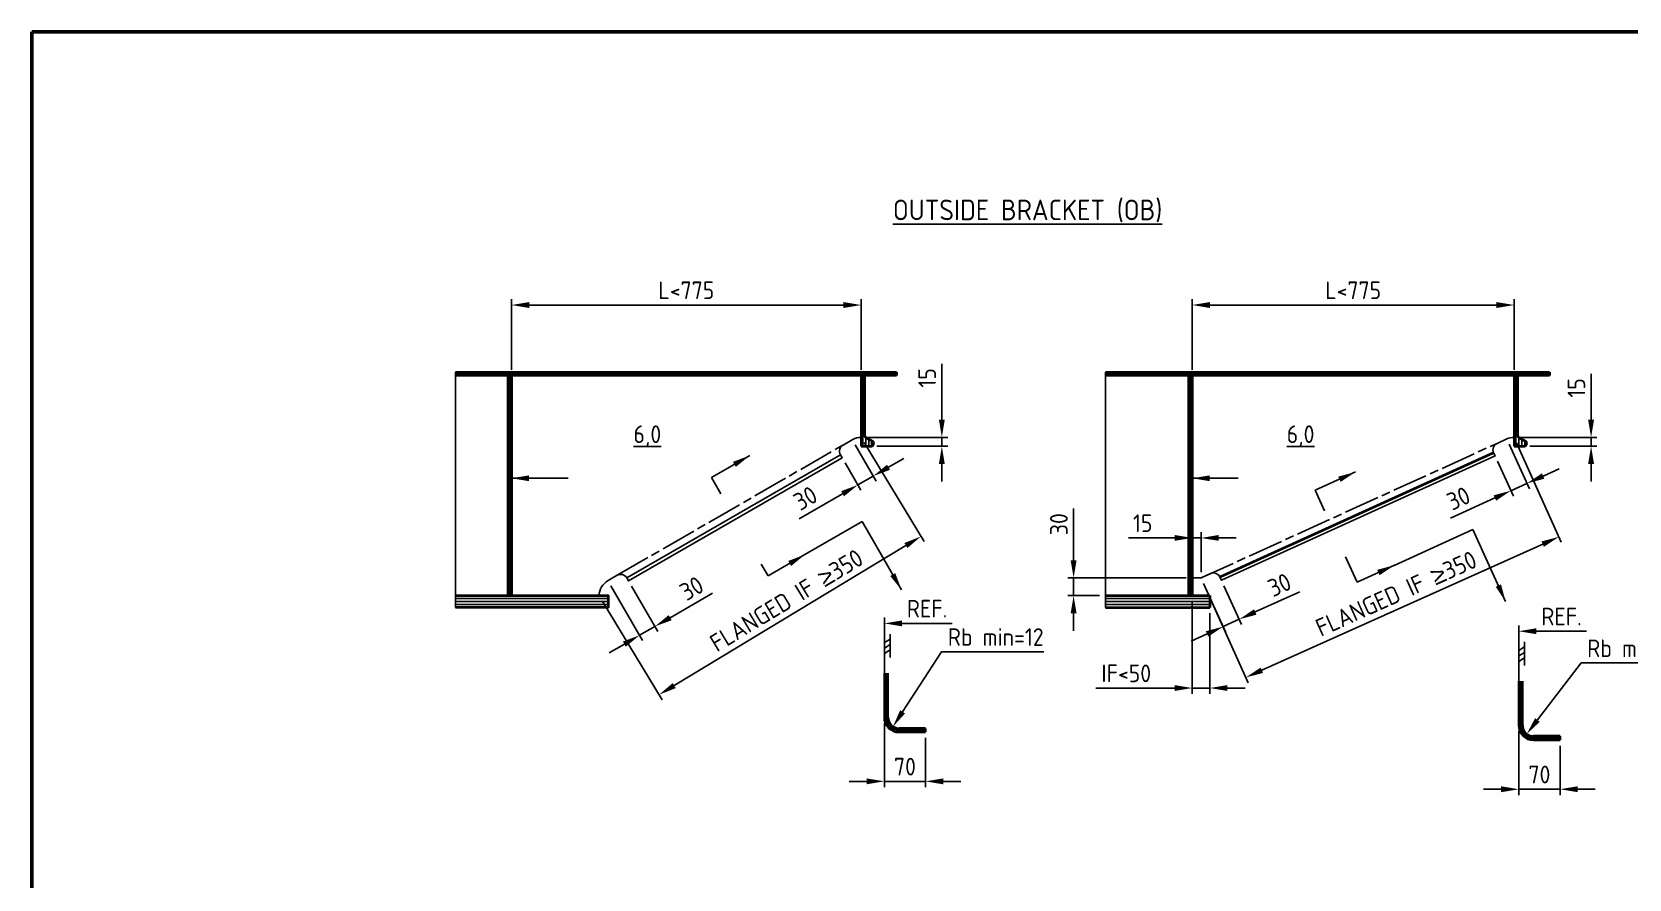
# Model space of a CAD drawing. Header units: millimetres. Extents: x 0 to 4195, y 0 to 2965.
# Drawn here: x 80 to 2794, y 1440 to 2880 of the extents above; entities that cross this region are included whole.
import ezdxf
from ezdxf.enums import TextEntityAlignment as Align

# ---------------------------------------------------------------- set-up
doc = ezdxf.new("R2010")
doc.units = ezdxf.units.MM
doc.header["$LTSCALE"] = 5
doc.linetypes.add('AM_ISO08W050', pattern=[18, 12, -1.5, 3, -1.5])
for name, color, linetype, lineweight in [('AM_BOR', 7, 'Continuous', 50), ('Mechanical-AM_0', 7, 'Continuous', 40), ('Mechanical-AM_4', 3, 'Continuous', 25), ('Mechanical-AM_5', 3, 'Continuous', 25), ('Mechanical-AM_7', 4, 'AM_ISO08W050', 25), ('Mechanical-AM_8', 1, 'Continuous', 25)]:
    doc.layers.add(name, color=color, linetype=linetype, lineweight=lineweight)
doc.styles.get("Standard").update_dxf_attribs({"font": 'ISOCP.SHX'})
doc.linetypes.add('amzigzag', pattern='A,0.0001,[135,ltypeshp.shx,S=0.04,R=0,X=0,Y=0],-11', length=11.0001)
doc.dimstyles.new('AM_ISO$0', dxfattribs={"dimtxt": 3, "dimasz": 3, "dimexe": 1, "dimexo": 1, "dimgap": 1, "dimtad": 1, "dimdec": 0, "dimdsep": 46, "dimtxsty": 'Standard', "dimcen": 0, "dimclrd": 256, "dimclre": 256, "dimclrt": 2, "dimadec": 0, "dimazin": 2, "dimtp": 0.1, "dimtm": 0.1, "dimtfac": 0.71, "dimtdec": 0, "dimtmove": 0, "dimatfit": 3, "dimfxl": 1, "dimtzin": 0, "dimlwd": -1, "dimlwe": -1, "dimarcsym": 1})
doc.dimstyles.new('AM_ISO$4', dxfattribs={"dimtxt": 3, "dimasz": 3, "dimexe": 1, "dimexo": 1, "dimgap": 1, "dimtad": 1, "dimtoh": 1, "dimdec": 0, "dimdsep": 46, "dimtxsty": 'Standard', "dimcen": 0, "dimclrd": 256, "dimclre": 256, "dimclrt": 2, "dimadec": 0, "dimazin": 2, "dimtp": 0.1, "dimtm": 0.1, "dimtfac": 0.71, "dimtdec": 3, "dimtofl": 0, "dimtmove": 0, "dimatfit": 0, "dimfxl": 1, "dimtzin": 0, "dimlwd": -1, "dimlwe": -1, "dimarcsym": 1})
doc.dimstyles.new('AM_ISO$7', dxfattribs={"dimtxt": 3, "dimasz": 3, "dimexe": 1, "dimexo": 1, "dimgap": 1, "dimtad": 1, "dimdec": 0, "dimdsep": 46, "dimtxsty": 'Standard', "dimcen": 0, "dimclrd": 256, "dimclre": 256, "dimclrt": 2, "dimadec": 0, "dimazin": 2, "dimtp": 0.1, "dimtm": 0.1, "dimtfac": 0.71, "dimtdec": 0, "dimtmove": 0, "dimatfit": 3, "dimfxl": 1, "dimtzin": 0, "dimlwd": -1, "dimlwe": -1, "dimarcsym": 1})

# ---------------------------------------------------------------- blocks, each defined once
blk = doc.blocks.new('*D388')
at = {"layer": 'Defpoints', "color": 0, "transparency": 16777216}
for p in [(1488.9, 2190.8), (1505.9, 2175.8), (1626.1, 2175.8)]:
    blk.add_point(p, dxfattribs=at)
at = {"layer": 'Mechanical-AM_5', "transparency": 16777216}
for p, q in [((1626.1, 2220.8), (1626.1, 2316.1)), ((1498.9, 2190.8), (1636.1, 2190.8)), ((1515.9, 2175.8), (1636.1, 2175.8)), ((1626.1, 2175.8), (1626.1, 2190.8)), ((1626.1, 2145.8), (1626.1, 2115.8))]:
    blk.add_line(p, q, dxfattribs=at)
for points in [[(1621.1, 2220.8), (1631.1, 2220.8), (1626.1, 2190.8)], [(1621.1, 2145.8), (1631.1, 2145.8), (1626.1, 2175.8)]]:
    blk.add_solid(points, dxfattribs=at)
at = {"layer": 'Mechanical-AM_5', "color": 2, "transparency": 16777216, "insert": (1601.1, 2292), "char_height": 30, "attachment_point": 5, "rotation": 90}
blk.add_mtext('15', dxfattribs=at)
blk = doc.blocks.new('HP_120x6_sv')
at = {"ltscale": 0.35}
for p, q in [((0, 0), (0, -120)), ((0, 0), (6, 0)), ((6, 0), (6, -101.3)), ((8.2, -105.2), (19.3, -111.6)), ((0, -120), (17, -120))]:
    blk.add_line(p, q, dxfattribs=at)
for centre, start, end in [((10.5, -101.3), 180, 240), ((17, -115.5), 270, 60)]:
    blk.add_arc(centre, 4.5, start, end, dxfattribs=at)
at = {"layer": 'Mechanical-AM_8'}
for p, q in [((3, 0), (3, -120)), ((8, -105.1), (8, -120)), ((13, -108), (13, -120)), ((18, -110.9), (18, -120))]:
    blk.add_line(p, q, dxfattribs=at)
blk = doc.blocks.new('*D389')
at = {"layer": 'Defpoints', "color": 0, "transparency": 16777216}
for p in [(2598.5, 2190.8), (2615.5, 2175.8), (2729.3, 2175.8)]:
    blk.add_point(p, dxfattribs=at)
at = {"layer": 'Mechanical-AM_5', "transparency": 16777216}
for p, q in [((2729.3, 2220.8), (2729.3, 2299)), ((2608.5, 2190.8), (2739.3, 2190.8)), ((2625.5, 2175.8), (2739.3, 2175.8)), ((2729.3, 2175.8), (2729.3, 2190.8)), ((2729.3, 2145.8), (2729.3, 2115.8))]:
    blk.add_line(p, q, dxfattribs=at)
for points in [[(2724.3, 2220.8), (2734.3, 2220.8), (2729.3, 2190.8)], [(2724.3, 2145.8), (2734.3, 2145.8), (2729.3, 2175.8)]]:
    blk.add_solid(points, dxfattribs=at)
at = {"layer": 'Mechanical-AM_5', "color": 2, "transparency": 16777216, "insert": (2704.3, 2274.9), "char_height": 30, "attachment_point": 5, "rotation": 90}
blk.add_mtext('15', dxfattribs=at)
blk = doc.blocks.new('*D390')
at = {"layer": 'Defpoints', "color": 0, "transparency": 16777216}
for p in [(2598.5, 2415.8), (2051.5, 2295.8), (2598.5, 2295.8)]:
    blk.add_point(p, dxfattribs=at)
at = {"layer": 'Mechanical-AM_5', "transparency": 16777216}
for p, q in [((2051.5, 2305.8), (2051.5, 2425.8)), ((2081.5, 2415.8), (2568.5, 2415.8)), ((2598.5, 2305.8), (2598.5, 2425.8))]:
    blk.add_line(p, q, dxfattribs=at)
for points in [[(2081.5, 2420.8), (2081.5, 2410.8), (2051.5, 2415.8)], [(2568.5, 2420.8), (2568.5, 2410.8), (2598.5, 2415.8)]]:
    blk.add_solid(points, dxfattribs=at)
at = {"layer": 'Mechanical-AM_5', "color": 2, "transparency": 16777216, "insert": (2325, 2440.8), "char_height": 30, "attachment_point": 5}
blk.add_mtext('L<775', dxfattribs=at)
blk = doc.blocks.new('*D391')
at = {"layer": 'Defpoints', "color": 0, "transparency": 16777216}
for p in [(2051.5, 1921.8), (2081.5, 1901.8), (2051.5, 1764.7)]:
    blk.add_point(p, dxfattribs=at)
at = {"layer": 'Mechanical-AM_5', "transparency": 16777216}
for p, q in [((2051.5, 1911.8), (2051.5, 1754.7)), ((2081.5, 1891.8), (2081.5, 1754.7)), ((2021.5, 1764.7), (1887.5, 1764.7)), ((2081.5, 1764.7), (2051.5, 1764.7)), ((2111.5, 1764.7), (2141.5, 1764.7))]:
    blk.add_line(p, q, dxfattribs=at)
for points in [[(2021.5, 1769.7), (2021.5, 1759.7), (2051.5, 1764.7)], [(2111.5, 1769.7), (2111.5, 1759.7), (2081.5, 1764.7)]]:
    blk.add_solid(points, dxfattribs=at)
at = {"layer": 'Mechanical-AM_5', "color": 2, "transparency": 16777216, "insert": (1939.5, 1789.7), "char_height": 30, "attachment_point": 5}
blk.add_mtext('IF<50', dxfattribs=at)
blk = doc.blocks.new('*D392')
at = {"layer": 'Defpoints', "color": 0, "transparency": 16777216}
for p in [(2066.5, 2019.9), (2051.5, 1951.8), (2066.5, 1951.8)]:
    blk.add_point(p, dxfattribs=at)
at = {"layer": 'Mechanical-AM_5', "transparency": 16777216}
for p, q in [((2021.5, 2019.9), (1943.2, 2019.9)), ((2051.5, 1961.8), (2051.5, 2029.9)), ((2066.5, 2019.9), (2051.5, 2019.9)), ((2066.5, 1961.8), (2066.5, 2029.9)), ((2096.5, 2019.9), (2126.5, 2019.9))]:
    blk.add_line(p, q, dxfattribs=at)
for points in [[(2021.5, 2024.9), (2021.5, 2014.9), (2051.5, 2019.9)], [(2096.5, 2024.9), (2096.5, 2014.9), (2066.5, 2019.9)]]:
    blk.add_solid(points, dxfattribs=at)
at = {"layer": 'Mechanical-AM_5', "color": 2, "transparency": 16777216, "insert": (1967.4, 2044.9), "char_height": 30, "attachment_point": 5}
blk.add_mtext('15', dxfattribs=at)
blk = doc.blocks.new('*D393')
at = {"layer": 'Defpoints', "color": 0, "transparency": 16777216}
for p in [(2051.5, 1951.8), (1850, 1921.8), (1904.1, 1921.8)]:
    blk.add_point(p, dxfattribs=at)
at = {"layer": 'Mechanical-AM_5', "transparency": 16777216}
for p, q in [((1850, 1981.8), (1850, 2069.8)), ((2041.5, 1951.8), (1840, 1951.8)), ((1850, 1921.8), (1850, 1951.8)), ((1894.1, 1921.8), (1840, 1921.8)), ((1850, 1891.8), (1850, 1861.8))]:
    blk.add_line(p, q, dxfattribs=at)
for points in [[(1845, 1981.8), (1855, 1981.8), (1850, 1951.8)], [(1845, 1891.8), (1855, 1891.8), (1850, 1921.8)]]:
    blk.add_solid(points, dxfattribs=at)
at = {"layer": 'Mechanical-AM_5', "color": 2, "transparency": 16777216, "insert": (1825, 2043.3), "char_height": 30, "attachment_point": 5, "rotation": 90}
blk.add_mtext('30', dxfattribs=at)
blk = doc.blocks.new('*D418')
at = {"layer": 'Defpoints', "color": 0, "transparency": 16777216}
for p in [(1488.9, 2415.8), (894.9, 2295.8), (1488.9, 2295.8)]:
    blk.add_point(p, dxfattribs=at)
at = {"layer": 'Mechanical-AM_5', "transparency": 16777216}
for p, q in [((894.9, 2305.8), (894.9, 2425.8)), ((924.9, 2415.8), (1458.9, 2415.8)), ((1488.9, 2305.8), (1488.9, 2425.8))]:
    blk.add_line(p, q, dxfattribs=at)
for points in [[(924.9, 2420.8), (924.9, 2410.8), (894.9, 2415.8)], [(1458.9, 2420.8), (1458.9, 2410.8), (1488.9, 2415.8)]]:
    blk.add_solid(points, dxfattribs=at)
at = {"layer": 'Mechanical-AM_5', "color": 2, "transparency": 16777216, "insert": (1191.9, 2440.8), "char_height": 30, "attachment_point": 5}
blk.add_mtext('L<775', dxfattribs=at)
blk = doc.blocks.new('*D394')
at = {"layer": 'Defpoints', "color": 0, "transparency": 16777216}
for p in [(1528.4, 1715), (1598.4, 1690), (1528.4, 1606.1)]:
    blk.add_point(p, dxfattribs=at)
at = {"layer": 'Mechanical-AM_5', "transparency": 16777216}
for p, q in [((1528.4, 1705), (1528.4, 1596.1)), ((1598.4, 1680), (1598.4, 1596.1)), ((1498.4, 1606.1), (1468.4, 1606.1)), ((1598.4, 1606.1), (1528.4, 1606.1)), ((1628.4, 1606.1), (1658.4, 1606.1))]:
    blk.add_line(p, q, dxfattribs=at)
for points in [[(1498.4, 1611.1), (1498.4, 1601.1), (1528.4, 1606.1)], [(1628.4, 1611.1), (1628.4, 1601.1), (1598.4, 1606.1)]]:
    blk.add_solid(points, dxfattribs=at)
at = {"layer": 'Mechanical-AM_5', "color": 2, "transparency": 16777216, "insert": (1563.4, 1631.1), "char_height": 30, "attachment_point": 5}
blk.add_mtext('70', dxfattribs=at)
blk = doc.blocks.new('*D395')
at = {"layer": 'Defpoints', "color": 0, "transparency": 16777216}
for p in [(1643.6, 1874.6), (1643.6, 1874.6), (1528.4, 1790)]:
    blk.add_point(p, dxfattribs=at)
at = {"layer": 'Mechanical-AM_5', "transparency": 16777216}
for p, q in [((1528.4, 1800), (1528.4, 1884.6)), ((1558.4, 1874.6), (1643.6, 1874.6))]:
    blk.add_line(p, q, dxfattribs=at)
blk.add_solid([(1558.4, 1879.6), (1558.4, 1869.6), (1528.4, 1874.6)], dxfattribs=at)
at = {"layer": 'Mechanical-AM_5', "color": 2, "transparency": 16777216, "insert": (1601, 1899.6), "char_height": 30, "attachment_point": 5}
blk.add_mtext('REF.', dxfattribs=at)
blk = doc.blocks.new('_None')
blk = doc.blocks.new('thk_sym')
at = {"layer": 'Mechanical-AM_4', "ltscale": 0.5}
for p, q in [((0, 302), (0, 44)), ((37, 270), (0, 248)), ((37, 235), (0, 213)), ((37, 302), (37, 152)), ((37, 201), (0, 178))]:
    blk.add_line(p, q, dxfattribs=at)
blk = doc.blocks.new('*D396')
at = {"layer": 'Defpoints', "color": 0, "transparency": 16777216}
for p in [(2606.5, 1701.7), (2676.5, 1676.7), (2606.5, 1592.7)]:
    blk.add_point(p, dxfattribs=at)
at = {"layer": 'Mechanical-AM_5', "transparency": 16777216}
for p, q in [((2606.5, 1691.7), (2606.5, 1582.7)), ((2676.5, 1666.7), (2676.5, 1582.7)), ((2576.5, 1592.7), (2546.5, 1592.7)), ((2676.5, 1592.7), (2606.5, 1592.7)), ((2706.5, 1592.7), (2736.5, 1592.7))]:
    blk.add_line(p, q, dxfattribs=at)
for points in [[(2576.5, 1597.7), (2576.5, 1587.7), (2606.5, 1592.7)], [(2706.5, 1597.7), (2706.5, 1587.7), (2676.5, 1592.7)]]:
    blk.add_solid(points, dxfattribs=at)
at = {"layer": 'Mechanical-AM_5', "color": 2, "transparency": 16777216, "insert": (2641.5, 1617.7), "char_height": 30, "attachment_point": 5}
blk.add_mtext('70', dxfattribs=at)
blk = doc.blocks.new('*D397')
at = {"layer": 'Defpoints', "color": 0, "transparency": 16777216}
for p in [(2721.7, 1861.3), (2721.7, 1861.3), (2606.5, 1776.7)]:
    blk.add_point(p, dxfattribs=at)
at = {"layer": 'Mechanical-AM_5', "transparency": 16777216}
for p, q in [((2606.5, 1786.7), (2606.5, 1871.3)), ((2636.5, 1861.3), (2721.7, 1861.3))]:
    blk.add_line(p, q, dxfattribs=at)
blk.add_solid([(2636.5, 1866.3), (2636.5, 1856.3), (2606.5, 1861.3)], dxfattribs=at)
at = {"layer": 'Mechanical-AM_5', "color": 2, "transparency": 16777216, "insert": (2679.1, 1886.3), "char_height": 30, "attachment_point": 5}
blk.add_mtext('REF.', dxfattribs=at)
blk = doc.blocks.new('*D398')
at = {"layer": 'Defpoints', "color": 0, "transparency": 16777216}
for p in [(1488.9, 2190.9), (1043.9, 1921.8), (1145.7, 1753.4)]:
    blk.add_point(p, dxfattribs=at)
at = {"layer": 'Mechanical-AM_5', "transparency": 16777216}
for p, q in [((1494, 2182.3), (1595.9, 2013.9)), ((1565, 2006.9), (1171.4, 1768.9)), ((1049, 1913.2), (1150.9, 1744.8))]:
    blk.add_line(p, q, dxfattribs=at)
for points in [[(1562.5, 2011.2), (1567.6, 2002.7), (1590.7, 2022.5)], [(1168.8, 1773.2), (1174, 1764.6), (1145.7, 1753.4)]]:
    blk.add_solid(points, dxfattribs=at)
at = {"layer": 'Mechanical-AM_5', "color": 2, "transparency": 16777216, "insert": (1362.1, 1913.7), "char_height": 30, "attachment_point": 5, "rotation": 31.1616}
blk.add_mtext('FLANGED IF {\\fArial|b0|i0|c0|p34;≥}350', dxfattribs=at)
blk = doc.blocks.new('*D399')
at = {"layer": 'Defpoints', "color": 0, "transparency": 16777216}
for p in [(2598.5, 2190.8), (2066.5, 1951.8), (2142.5, 1782.7)]:
    blk.add_point(p, dxfattribs=at)
at = {"layer": 'Mechanical-AM_5', "transparency": 16777216}
for p, q in [((2602.6, 2181.7), (2678.6, 2012.5)), ((2647.1, 2009.4), (2169.8, 1795)), ((2070.6, 1942.7), (2146.6, 1773.5))]:
    blk.add_line(p, q, dxfattribs=at)
for points in [[(2645.1, 2013.9), (2649.2, 2004.8), (2674.5, 2021.7)], [(2167.8, 1799.5), (2171.9, 1790.4), (2142.5, 1782.7)]]:
    blk.add_solid(points, dxfattribs=at)
at = {"layer": 'Mechanical-AM_5', "color": 2, "transparency": 16777216, "insert": (2398.1, 1925.2), "char_height": 30, "attachment_point": 5, "rotation": 24.1919}
blk.add_mtext('FLANGED IF {\\fArial|b0|i0|c0|p34;≥}350', dxfattribs=at)
blk = doc.blocks.new('*D412')
at = {"layer": 'Defpoints', "color": 0, "transparency": 16777216}
for p in [(1553.4, 1715), (1543.1, 1699.1)]:
    blk.add_point(p, dxfattribs=at)
at = {"layer": 'Mechanical-AM_5', "transparency": 16777216}
for p, q in [((1625.8, 1826.4), (1559.4, 1724.2)), ((1799.6, 1826.4), (1625.8, 1826.4))]:
    blk.add_line(p, q, dxfattribs=at)
blk.add_solid([(1555.2, 1727), (1563.6, 1721.5), (1543.1, 1699.1)], dxfattribs=at)
at = {"layer": 'Mechanical-AM_5', "color": 2, "transparency": 16777216, "insert": (1717.7, 1851.4), "char_height": 30, "attachment_point": 5}
blk.add_mtext('Rb min=12', dxfattribs=at)
blk = doc.blocks.new('*D413')
at = {"layer": 'Defpoints', "color": 0, "transparency": 16777216}
for p in [(1058.9, 1947.4), (1093.8, 1946.8), (1112.5, 1854.4)]:
    blk.add_point(p, dxfattribs=at)
at = {"layer": 'Mechanical-AM_5', "transparency": 16777216}
for p, q in [((1063.9, 1938.7), (1117.5, 1845.7)), ((1098.8, 1938.1), (1143.5, 1860.7)), ((1164.5, 1884.3), (1236.4, 1925.8)), ((1112.5, 1854.4), (1138.5, 1869.4)), ((1086.6, 1839.4), (1060.6, 1824.4))]:
    blk.add_line(p, q, dxfattribs=at)
for points in [[(1162, 1888.7), (1167, 1880), (1138.5, 1869.4)], [(1084.1, 1843.7), (1089, 1835), (1112.5, 1854.4)]]:
    blk.add_solid(points, dxfattribs=at)
at = {"layer": 'Mechanical-AM_5', "color": 2, "transparency": 16777216, "insert": (1201, 1934.2), "char_height": 30, "attachment_point": 5, "rotation": 29.9814}
blk.add_mtext('30', dxfattribs=at)
blk = doc.blocks.new('*D414')
at = {"layer": 'Defpoints', "color": 0, "transparency": 16777216}
for p in [(1473.8, 2186.8), (1456.8, 2156.2), (1509.5, 2125)]:
    blk.add_point(p, dxfattribs=at)
at = {"layer": 'Mechanical-AM_5', "transparency": 16777216}
for p, q in [((1478.8, 2178.1), (1514.5, 2116.3)), ((1461.8, 2147.5), (1488.5, 2101.3)), ((1535.5, 2140), (1561.4, 2155)), ((1509.5, 2125), (1483.5, 2110)), ((1457.5, 2095), (1383.8, 2052.5))]:
    blk.add_line(p, q, dxfattribs=at)
for points in [[(1533, 2144.3), (1538, 2135.7), (1509.5, 2125)], [(1455, 2099.3), (1460, 2090.7), (1483.5, 2110)]]:
    blk.add_solid(points, dxfattribs=at)
at = {"layer": 'Mechanical-AM_5', "color": 2, "transparency": 16777216, "insert": (1394.2, 2087.4), "char_height": 30, "attachment_point": 5, "rotation": 29.9814}
blk.add_mtext('30', dxfattribs=at)
blk = doc.blocks.new('*D415')
at = {"layer": 'Defpoints', "color": 0, "transparency": 16777216}
for p in [(2066.5, 1951.8), (2101.2, 1947.8), (2131.4, 1881.6)]:
    blk.add_point(p, dxfattribs=at)
at = {"layer": 'Mechanical-AM_5', "transparency": 16777216}
for p, q in [((2070.6, 1942.7), (2108.2, 1860)), ((2105.4, 1938.7), (2135.5, 1872.5)), ((2158.7, 1894), (2234.3, 1928.4)), ((2104.1, 1869.1), (2131.4, 1881.6)), ((2076.8, 1856.7), (2049.5, 1844.3))]:
    blk.add_line(p, q, dxfattribs=at)
for points in [[(2156.6, 1898.5), (2160.8, 1889.4), (2131.4, 1881.6)], [(2074.7, 1861.3), (2078.8, 1852.2), (2104.1, 1869.1)]]:
    blk.add_solid(points, dxfattribs=at)
at = {"layer": 'Mechanical-AM_5', "color": 2, "transparency": 16777216, "insert": (2199.8, 1940.1), "char_height": 30, "attachment_point": 5, "rotation": 24.4563}
blk.add_mtext('30', dxfattribs=at)
blk = doc.blocks.new('*D416')
at = {"layer": 'Defpoints', "color": 0, "transparency": 16777216}
for p in [(2586.1, 2188.1), (2566.2, 2159.3), (2620.4, 2112.6)]:
    blk.add_point(p, dxfattribs=at)
at = {"layer": 'Mechanical-AM_5', "transparency": 16777216}
for p, q in [((2590.2, 2179), (2624.5, 2103.5)), ((2570.3, 2150.2), (2597.2, 2091.1)), ((2647.7, 2125), (2675, 2137.4)), ((2620.4, 2112.6), (2593.1, 2100.2)), ((2565.8, 2087.8), (2490.2, 2053.4))]:
    blk.add_line(p, q, dxfattribs=at)
for points in [[(2645.6, 2129.6), (2649.8, 2120.5), (2620.4, 2112.6)], [(2563.7, 2092.3), (2567.9, 2083.2), (2593.1, 2100.2)]]:
    blk.add_solid(points, dxfattribs=at)
at = {"layer": 'Mechanical-AM_5', "color": 2, "transparency": 16777216, "insert": (2504, 2087.1), "char_height": 30, "attachment_point": 5, "rotation": 24.4563}
blk.add_mtext('30', dxfattribs=at)
blk = doc.blocks.new('*D420')
at = {"layer": 'Defpoints', "color": 0, "transparency": 16777216}
for p in [(2620, 1686.6), (2631.5, 1701.7)]:
    blk.add_point(p, dxfattribs=at)
at = {"layer": 'Mechanical-AM_5', "transparency": 16777216}
for p, q in [((2712.2, 1807.3), (2638.2, 1710.4)), ((2886, 1807.3), (2712.2, 1807.3))]:
    blk.add_line(p, q, dxfattribs=at)
blk.add_solid([(2634.2, 1713.5), (2642.2, 1707.4), (2620, 1686.6)], dxfattribs=at)
at = {"layer": 'Mechanical-AM_5', "color": 2, "transparency": 16777216, "insert": (2804.1, 1832.3), "char_height": 30, "attachment_point": 5}
blk.add_mtext('Rb min=12', dxfattribs=at)
blk = doc.blocks.new('DETAIL TITLE')
at = {"color": 161}
blk.add_attdef('TITLE', text='', height=3.5, dxfattribs=at).set_placement((-0.02, -0.74), align=Align.BOTTOM_CENTER)
at = {"color": 2}
for p in [(-0.05, -1.74), (-0.05, -6.74), (-0.05, -11.74), (-0.05, -16.74)]:
    blk.add_attdef('NOTE', text='', height=2.5, dxfattribs=at).set_placement(p, align=Align.TOP_CENTER)
blk = doc.blocks.new('A1')
at = {"layer": 'AM_BOR', "color": 161}
for p, q in [((16, 576), (816, 576)), ((16, 8), (16, 576))]:
    blk.add_line(p, q, dxfattribs=at)

msp = doc.modelspace()

# ---------------------------------------------------------------- linework, layer by layer
msp.add_line((1090.8487, 1951.9846), (1453.8337, 2161.3973))
for points in [[(1488.8603, 2295.8067), (1488.8603, 2190.8067, 0.131566625), (1473.8254, 2186.7809), (1458.2331, 2177.7877, 0.414213562), (1453.8337, 2161.3973), (1456.8314, 2156.1998), (1093.845, 1946.7863), (1090.8712, 1951.9457, 0.413626067), (1074.5029, 1956.3619), (1058.8691, 1947.3925, 0.264789977), (1043.8012, 1921.8067), (894.8603, 1921.8067), (894.8603, 2295.8067)], [(2066.4811, 1951.8067), (2082.866, 1959.2587, -0.414213562), (2098.7574, 1953.3034), (2101.2414, 1947.8417), (2566.2048, 2159.3101), (2563.7208, 2164.7717, -0.414213562), (2569.6761, 2180.663), (2586.0611, 2188.115, -0.107117833), (2598.4811, 2190.8067), (2598.4811, 2295.8067), (2051.4811, 2295.8067), (2051.4811, 1951.8067)]]:
    msp.add_lwpolyline(points, format="xyb", close=True)
at = {"layer": 'Mechanical-AM_0'}
for p, q in [((799.5802, 2301.8067), (1549.1782, 2301.8067)), ((1549.1782, 2295.8067), (799.5802, 2295.8067)), ((888.8603, 2295.8067), (888.8603, 1921.8067)), ((894.8603, 2295.8067), (894.8603, 1921.8067)), ((1549.1782, 2301.8067), (1549.1782, 2295.8067)), ((1904.0765, 2301.8067), (2658.4811, 2301.8067)), ((2658.4811, 2295.8067), (1904.0765, 2295.8067)), ((2045.4811, 2295.8067), (2045.4811, 1921.8067)), ((2051.4811, 2295.8067), (2051.4811, 1921.8067)), ((2658.4811, 2301.8067), (2658.4811, 2295.8067)), ((2563.7208, 2164.7717), (2098.7574, 1953.3034)), ((1904.0765, 1921.8067), (2081.4811, 1921.8067)), ((1904.0765, 1901.8067), (2081.4811, 1901.8067)), ((2081.4811, 1921.8067), (2081.4811, 1901.8067)), ((1528.4059, 1790.0063), (1528.4059, 1715.0063)), ((1534.4059, 1715.0063), (1534.4059, 1790.0063)), ((2606.5338, 1776.6796), (2606.5338, 1701.6796)), ((2612.5338, 1701.6796), (2612.5338, 1776.6796)), ((1598.4059, 1696.0063), (1553.4059, 1696.0063)), ((1553.4059, 1690.0063), (1598.4059, 1690.0063)), ((1598.4059, 1690.0063), (1598.4059, 1696.0063)), ((2676.5338, 1682.6796), (2631.5338, 1682.6796)), ((2676.5338, 1676.6796), (2676.5338, 1682.6796)), ((2631.5338, 1676.6796), (2676.5338, 1676.6796))]:
    msp.add_line(p, q, dxfattribs=at)
msp.add_lwpolyline([(799.5802, 1921.8067), (1058.8603, 1921.8067), (1058.8603, 1901.8067), (799.5802, 1901.8067)], dxfattribs=at)
at = {"layer": 'Mechanical-AM_0', "ltscale": 0.5}
for centre, radius in [((1553.4059, 1715.0063), 25), ((1553.4059, 1715.0063), 19), ((2631.5338, 1701.6796), 25), ((2631.5338, 1701.6796), 19)]:
    msp.add_arc(centre, radius, 180, 270, dxfattribs=at)
at = {"layer": 'Mechanical-AM_4', "linetype": 'amzigzag'}
for p, q in [((799.5802, 2301.8067), (799.5802, 1901.8067)), ((1904.0765, 2301.8067), (1904.0765, 1901.8067))]:
    msp.add_line(p, q, dxfattribs=at)
at = {"layer": 'Mechanical-AM_7'}
for p, q in [((1074.5029, 1956.3619), (1458.2331, 2177.7877)), ((2066.4811, 1951.8067), (2569.6761, 2180.663))]:
    msp.add_line(p, q, dxfattribs=at)
at = {"layer": 'Mechanical-AM_8', "ltscale": 0.5}
for p, q in [((799.5802, 2298.8067), (1549.1782, 2298.8067)), ((891.8603, 2295.8067), (891.8603, 1921.8067)), ((1904.0765, 2298.8067), (2658.4811, 2298.8067)), ((2048.4811, 2295.8067), (2048.4811, 1921.8067)), ((799.5802, 1916.8067), (1058.8603, 1916.8067)), ((799.5802, 1911.8067), (1058.8603, 1911.8067)), ((799.5802, 1906.8067), (1058.8603, 1906.8067)), ((1904.0765, 1916.8067), (2081.4811, 1916.8067)), ((1904.0765, 1911.8067), (2081.4811, 1911.8067)), ((1904.0765, 1906.8067), (2081.4811, 1906.8067)), ((1531.4059, 1715.0063), (1531.4059, 1790.0063)), ((2609.5338, 1701.6796), (2609.5338, 1776.6796)), ((1598.4059, 1693.0063), (1553.4059, 1693.0063)), ((2676.5338, 1679.6796), (2631.5338, 1679.6796))]:
    msp.add_line(p, q, dxfattribs=at)
for centre in [(1553.4059, 1715.0063), (2631.5338, 1701.6796)]:
    msp.add_arc(centre, 22, 180, 270, dxfattribs=at)

# ---------------------------------------------------------------- block references
at = {"xscale": 10, "yscale": 10, "zscale": 10}
msp.add_blockref('DETAIL TITLE', (1772.0005, 2556.8704), dxfattribs=at).add_auto_attribs({'TITLE': '%%UOUTSIDE BRACKET (OB)'})
at = {"xscale": 0.2666666666666667, "yscale": 0.2666666666666667, "zscale": 0.2666666666666667}
for p in [(1528.4059, 1775.8195), (2606.5338, 1762.4928)]:
    msp.add_blockref('thk_sym', p, dxfattribs=at)
at = {"layer": 'Mechanical-AM_0', "lineweight": 0, "xscale": 5, "yscale": 5, "zscale": 5}
msp.add_blockref('A1', (0, 0), dxfattribs=at)
at = {"layer": 'Mechanical-AM_0'}
for p in [(1488.8603, 2295.8067), (2598.4811, 2295.8067)]:
    msp.add_blockref('HP_120x6_sv', p, dxfattribs=at)

# ---------------------------------------------------------------- texts
at = {"layer": 'Mechanical-AM_5', "color": 2, "char_height": 30, "attachment_point": 5}
for insert in [(1125.6812, 2192.7005), (2235.6812, 2192.7005)]:
    msp.add_mtext('{\\L6,0}', dxfattribs=dict(at, insert=insert))

# ---------------------------------------------------------------- dimensions: what is measured, and where the dimension line sits
at = {"layer": 'Mechanical-AM_5'}
for base, p1, p2, text, override, picture, middle in [((1488.8603, 2415.8067), (894.8603, 2295.8067), (1488.8603, 2295.8067), 'L<775', {"dimscale": 10, "dimpost": ''}, '*D418', (1191.8603, 2440.8067)), ((2598.4811, 2415.8067), (2051.4811, 2295.8067), (2598.4811, 2295.8067), 'L<775', {"dimscale": 10, "dimdec": 3, "dimpost": ''}, '*D390', (2324.9811, 2440.8067)), ((1643.6119, 1874.5862), (1528.4059, 1790.0063), (1643.6119, 1874.5862), 'REF.', {"dimscale": 10, "dimpost": '', "dimblk2": 'None', "dimsah": 1}, '*D395', (1601.0089, 1899.5862)), ((2721.7399, 1861.2595), (2606.5338, 1776.6796), (2721.7399, 1861.2595), 'REF.', {"dimscale": 10, "dimpost": '', "dimblk2": 'None', "dimsah": 1}, '*D397', (2679.1368, 1886.2595))]:
    dim = msp.add_linear_dim(base=base, p1=p1, p2=p2, text=text, dimstyle='AM_ISO$0', override=override, dxfattribs=at)
    dim.commit()
    dim.dimension.update_dxf_attribs({"geometry": picture, "text_midpoint": middle})
for base, p1, p2, angle, override, picture, middle in [((1626.126, 2175.8067), (1488.8603, 2190.8067), (1505.8603, 2175.8067), 90, {"dimscale": 10, "dimdec": 3}, '*D388', (1626.126, 2292.0111)), ((2729.2537, 2175.8067), (2598.4811, 2190.8067), (2615.4811, 2175.8067), 90, {"dimscale": 10, "dimdec": 3}, '*D389', (2729.2537, 2274.9281)), ((1509.4732, 2124.9909), (1456.8314, 2156.1998), (1473.8254, 2186.7809), 29.9814374, {"dimscale": 10, "dimadec": 2, "dimtp": 2, "dimtm": 2}, '*D414', (1406.7232, 2065.7126)), ((2620.404, 2112.604), (2566.2048, 2159.3101), (2586.0611, 2188.115), 24.4563443, {"dimscale": 10, "dimdec": 3, "dimadec": 2, "dimtp": 2, "dimtm": 2}, '*D416', (2514.346, 2064.3681)), ((1850.0382, 1921.8067), (2051.4811, 1951.8067), (1904.0765, 1921.8067), 90, {"dimscale": 10, "dimtp": 4, "dimtm": 4}, '*D393', (1850.0382, 2043.3185)), ((2066.4811, 2019.9111), (2051.4811, 1951.8067), (2066.4811, 1951.8067), 180, {"dimscale": 10, "dimtp": 4, "dimtm": 4}, '*D392', (1967.3597, 2019.9111)), ((1112.5356, 1854.3696), (1093.845, 1946.7863), (1058.8691, 1947.3925), 29.9814374, {"dimscale": 10, "dimadec": 2, "dimtp": 2, "dimtm": 2}, '*D413', (1213.4504, 1912.5892))]:
    dim = msp.add_linear_dim(base=base, p1=p1, p2=p2, angle=angle, dimstyle='AM_ISO$0', override=override, dxfattribs=at)
    dim.commit()
    dim.dimension.update_dxf_attribs({"geometry": picture, "text_midpoint": middle, "dimtype": 160})
dim = msp.add_linear_dim(base=(1145.7166, 1753.3672), p1=(1488.8603, 2190.9006), p2=(1043.8603, 1921.8067), angle=211.1615786, text='FLANGED IF {\\fArial|b0|i0|c0|p34;≥}350', dimstyle='AM_ISO$0', override={"dimscale": 10, "dimtp": 4, "dimtm": 4}, dxfattribs=at)
dim.commit()
dim.dimension.update_dxf_attribs({"geometry": '*D398', "text_midpoint": (1375.1197, 1892.0885), "dimtype": 161})
dim = msp.add_aligned_dim(p1=(2598.4811, 2190.8067), p2=(2066.4811, 1951.8067), distance=185.4234, text='FLANGED IF {\\fArial|b0|i0|c0|p34;≥}350', dimstyle='AM_ISO$0', override={"dimscale": 10, "dimtp": 4, "dimtm": 4}, dxfattribs=at)
dim.commit()
dim.dimension.update_dxf_attribs({"geometry": '*D399', "text_midpoint": (2398.1361, 1925.1624)})
for base, p1, p2, angle, override, picture, middle in [((2131.3839, 1881.5662), (2066.4811, 1951.8067), (2101.2414, 1947.8417), 24.4563443, {"dimscale": 10, "dimdec": 3, "dimpost": '', "dimadec": 2, "dimtp": 2, "dimtm": 2}, '*D415', (2199.7836, 1940.139)), ((1528.4059, 1606.0733), (1598.4059, 1690.0063), (1528.4059, 1715.0063), 180, {"dimscale": 10, "dimdec": 1}, '*D394', (1563.4059, 1631.0733)), ((2606.5338, 1592.7466), (2676.5338, 1676.6796), (2606.5338, 1701.6796), 180, {"dimscale": 10, "dimdec": 1}, '*D396', (2641.5338, 1617.7466))]:
    dim = msp.add_linear_dim(base=base, p1=p1, p2=p2, angle=angle, dimstyle='AM_ISO$0', override=override, dxfattribs=at)
    dim.commit()
    dim.dimension.update_dxf_attribs({"geometry": picture, "text_midpoint": middle})
dim = msp.add_linear_dim(base=(2051.4811, 1764.7016), p1=(2081.4811, 1901.8067), p2=(2051.4811, 1921.8067), angle=180, text='IF<50', dimstyle='AM_ISO$0', override={"dimscale": 10}, dxfattribs=at)
dim.commit()
dim.dimension.update_dxf_attribs({"geometry": '*D391', "text_midpoint": (1939.4693, 1789.7016)})
for center, mpoint, picture, middle in [((1553.4059, 1715.0063), (1543.0503, 1699.0764), '*D412', (1625.8406, 1826.4328)), ((2631.5338, 1701.6796), (2619.9996, 1686.5812), '*D420', (2712.2133, 1807.2897))]:
    dim = msp.add_radius_dim(center=center, mpoint=mpoint, text='Rb min=12', dimstyle='AM_ISO$4', override={"dimscale": 10, "dimdec": 3, "dimpost": '', "dimsd1": 1, "dimadec": 2, "dimtp": 2, "dimtm": 2, "dimtmove": 1}, dxfattribs=at)
    dim.commit()
    dim.dimension.update_dxf_attribs({"geometry": picture, "text_midpoint": middle, "dimtype": 164})

# ---------------------------------------------------------------- leaders
for points, override in [([(1299.6324, 2159.9437), (1234.4633, 2122.3465), (1250.3748, 2094.7663)], {"dimscale": 10, "dimtxt": 3, "dimtp": 4, "dimtm": 4}), ([(894.8603, 2121.3067), (991.0249, 2121.3067)], {"dimscale": 10, "dimdec": 3}), ([(2051.4811, 2121.3067), (2129.4187, 2121.3067)], {"dimscale": 10, "dimtxt": 3, "dimtp": 4, "dimtm": 4}), ([(2329.0489, 2132.0153), (2260.6233, 2100.8949), (2276.5329, 2065.9138)], {"dimscale": 10, "dimtxt": 3, "dimtp": 4, "dimtm": 4}), ([(1557.6367, 1931.5986), (1490.9461, 2047.6538), (1393.565, 1991.4728)], {"dimscale": 10, "dimtxt": 3}), ([(2584.1351, 1911.6356), (2528.4248, 2034.128), (2394.5847, 1973.2566)], {"dimscale": 10, "dimtxt": 3}), ([(1393.5519, 1991.4955), (1330.8559, 1955.2646), (1319.3713, 1975.1713)], {"dimscale": 10, "dimtxt": 3, "dimtp": 4, "dimtm": 4}), ([(2395.2067, 1973.5395), (2331.6848, 1944.6493), (2312.016, 1987.8958)], {"dimscale": 10, "dimtxt": 3, "dimtp": 4, "dimtm": 4})]:
    msp.add_leader(points, dimstyle='AM_ISO$7', override=override, dxfattribs=at)

doc.saveas('drawing.dxf')
